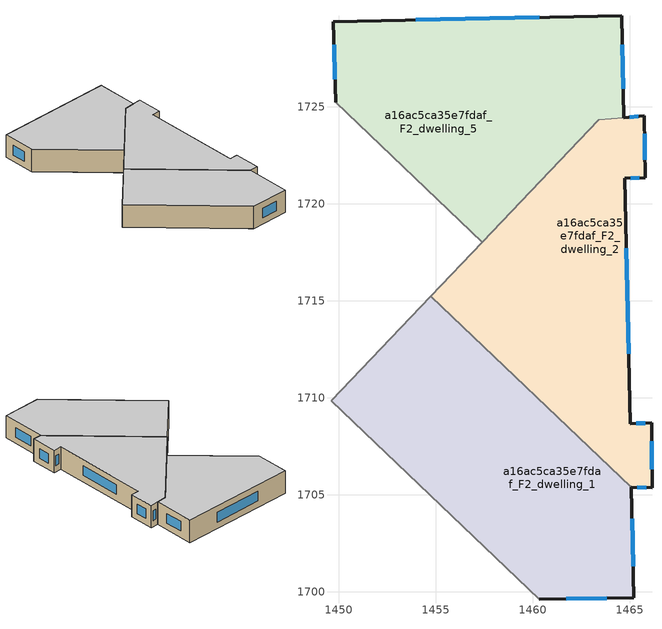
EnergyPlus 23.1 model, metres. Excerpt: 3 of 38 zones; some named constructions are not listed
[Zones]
a16ac5ca35e7fdaf_F2_dwelling_1
 floor to a16ac5ca35e7fdaf_F1_dwelling_6 (EU_floor_Construction): 1465.08,1705.38 1465.2,1699.7 1460.33,1699.62 1459.9,1700.03 1456.14,1711.55 1457.98,1712.16 z6
 floor to a16ac5ca35e7fdaf_F1_dwelling_3 (EU_floor_Construction): 1456.52,1710.39 1459.9,1700.03 1450.94,1708.57 z6
 floor to a16ac5ca35e7fdaf_F1_dwelling_4 (EU_floor_Construction): 1455.97,1714.08 1455.38,1713.88 1456.52,1710.39 1450.94,1708.57 1449.6,1709.84 1454.74,1715.24 z6
 floor to a16ac5ca35e7fdaf_F1_dwelling_5 (EU_floor_Construction): 1457.98,1712.16 1456.14,1711.56 1455.38,1713.88 1455.97,1714.08 z6
 wall outside (EU_wall_Construction): 1460.33,1699.62 1465.2,1699.7 1465.08,1705.38 z6:9
 wall to a16ac5ca35e7fdaf_F2_dwelling_2 (EU_wall_Construction): 1465.08,1705.38 1454.74,1715.25 z6:9
 wall to a16ac5ca35e7fdaf_F2_dwelling_0 (EU_wall_Construction): 1449.59,1709.85 1460.33,1699.62 z6:9
 wall to a16ac5ca35e7fdaf_F2_dwelling_4 (EU_wall_Construction): 1454.74,1715.25 1449.59,1709.85 z6:9
 window (EU_Window_Construction): 1465.17,1701.33 1465.12,1703.76 / 1461.72,1699.64 1463.81,1699.68 z6.86:8.14
 ceiling to a16ac5ca35e7fdaf_F3_dwelling_1 (EU_floor_Construction): 1465.2,1699.7 1465.08,1705.38 1454.74,1715.25 1449.59,1709.85 1460.33,1699.62 z9
a16ac5ca35e7fdaf_F2_dwelling_2
 floor to a16ac5ca35e7fdaf_F1_dwelling_5 (EU_floor_Construction): 1465.74,1724.54 1465.79,1721.36 1464.75,1721.32 1464.89,1714.41 1457.98,1712.16 1455.97,1714.08 1461.54,1715.89 1459.96,1720.73 1463.4,1724.33 z6
 floor to a16ac5ca35e7fdaf_F1_dwelling_6 (EU_floor_Construction): 1464.89,1714.41 1465.01,1708.67 1466.12,1708.72 1466.14,1705.38 1465.08,1705.38 1457.98,1712.16 z6
 floor to a16ac5ca35e7fdaf_F1_dwelling_4 (EU_floor_Construction): 1460.17,1720.08 1461.54,1715.89 1455.97,1714.08 1454.74,1715.24 1458.98,1719.7 z6
 floor to a16ac5ca35e7fdaf_F1_dwelling_2 (EU_floor_Construction): 1459.96,1720.73 1460.17,1720.08 1458.98,1719.7 z6
 wall outside (EU_wall_Construction): 1465.08,1705.38 1466.14,1705.38 1466.12,1708.72 1465.01,1708.67 1464.75,1721.32 1465.79,1721.36 1465.74,1724.54 1464.69,1724.44 z6:9
 wall to a16ac5ca35e7fdaf_F2_dwelling_5 (EU_wall_Construction): 1464.68,1724.44 1463.4,1724.33 1457.39,1718.03 z6:9
 wall to a16ac5ca35e7fdaf_F2_dwelling_4 (EU_wall_Construction): 1457.39,1718.03 1454.74,1715.25 z6:9
 window (EU_Window_Construction): 1466.13,1706.33 1466.13,1707.76 / 1465.39,1705.38 1465.84,1705.38 / 1465.44,1724.51 1464.99,1724.47 / 1465.78,1722.27 1465.76,1723.63 / 1465.05,1721.33 1465.49,1721.35 / 1464.94,1712.29 1464.82,1717.7 / 1465.8,1708.71 1465.33,1708.69 z6.86:8.14
 ceiling to a16ac5ca35e7fdaf_F3_dwelling_2 (EU_floor_Construction): 1466.14,1705.38 1466.12,1708.72 1465.01,1708.67 1464.75,1721.32 1465.79,1721.36 1465.74,1724.54 1463.4,1724.33 1454.74,1715.25 1465.08,1705.38 z9
a16ac5ca35e7fdaf_F2_dwelling_5
 floor to a16ac5ca35e7fdaf_F1_dwelling_2 (EU_floor_Construction): 1457.08,1729.55 1459.96,1720.73 1458.98,1719.7 1456.49,1718.88 1449.83,1725.23 1449.72,1729.4 z6
 floor to a16ac5ca35e7fdaf_F1_dwelling_5 (EU_floor_Construction): 1464.57,1729.71 1464.68,1724.44 1463.4,1724.33 1459.96,1720.73 1457.08,1729.55 z6
 floor to a16ac5ca35e7fdaf_F1_dwelling_4 (EU_floor_Construction): 1458.98,1719.7 1457.39,1718.03 1456.49,1718.88 z6
 wall outside (EU_wall_Construction): 1464.68,1724.44 1464.57,1729.71 1449.72,1729.4 1449.83,1725.23 z6:9
 wall to a16ac5ca35e7fdaf_F2_dwelling_4 (EU_wall_Construction): 1449.83,1725.23 1457.39,1718.03 z6:9
 window (EU_Window_Construction): 1464.65,1725.95 1464.6,1728.2 / 1449.75,1728.21 1449.8,1726.42 / 1460.33,1729.62 1453.97,1729.48 z6.86:8.14
 ceiling to a16ac5ca35e7fdaf_F3_dwelling_5 (EU_floor_Construction): 1464.68,1724.44 1464.57,1729.71 1449.72,1729.4 1449.83,1725.23 1457.39,1718.03 1463.4,1724.33 z9
[SCHEDULE:FILE] Column Number=1; Rows to Skip at Top=0; Number of Hours of Data=8760; Column Separator=Comma; Interpolate to Timestep=No; Minutes per Item=60; Adjust Schedule for Daylight Savings=Yes
Name | File
EU_Step8_GainSchedule_a16ac5ca35e7fdaf_F1_dwelling_0_f000 | ../../schedules/a16ac5ca35e7fdaf/a16ac5ca35e7fdaf_F1_dwelling_0_f000_gain.csv
EU_Step8_GainSchedule_a16ac5ca35e7fdaf_F1_dwelling_1_f000 | ../../schedules/a16ac5ca35e7fdaf/a16ac5ca35e7fdaf_F1_dwelling_1_f000_gain.csv
EU_Step8_GainSchedule_a16ac5ca35e7fdaf_F1_dwelling_2_f000 | ../../schedules/a16ac5ca35e7fdaf/a16ac5ca35e7fdaf_F1_dwelling_2_f000_gain.csv
EU_Step8_GainSchedule_a16ac5ca35e7fdaf_F1_dwelling_3_f000 | ../../schedules/a16ac5ca35e7fdaf/a16ac5ca35e7fdaf_F1_dwelling_3_f000_gain.csv
EU_Step8_GainSchedule_a16ac5ca35e7fdaf_F1_dwelling_4_f000 | ../../schedules/a16ac5ca35e7fdaf/a16ac5ca35e7fdaf_F1_dwelling_4_f000_gain.csv
EU_Step8_GainSchedule_a16ac5ca35e7fdaf_F1_dwelling_5_f000 | ../../schedules/a16ac5ca35e7fdaf/a16ac5ca35e7fdaf_F1_dwelling_5_f000_gain.csv
EU_Step8_GainSchedule_a16ac5ca35e7fdaf_F1_dwelling_6_f000 | ../../schedules/a16ac5ca35e7fdaf/a16ac5ca35e7fdaf_F1_dwelling_6_f000_gain.csv
EU_Step8_GainSchedule_a16ac5ca35e7fdaf_F2_dwelling_0_f000 | ../../schedules/a16ac5ca35e7fdaf/a16ac5ca35e7fdaf_F2_dwelling_0_f000_gain.csv
EU_Step8_GainSchedule_a16ac5ca35e7fdaf_F2_dwelling_1_f000 | ../../schedules/a16ac5ca35e7fdaf/a16ac5ca35e7fdaf_F2_dwelling_1_f000_gain.csv
EU_Step8_GainSchedule_a16ac5ca35e7fdaf_F2_dwelling_2_f000 | ../../schedules/a16ac5ca35e7fdaf/a16ac5ca35e7fdaf_F2_dwelling_2_f000_gain.csv
EU_Step8_GainSchedule_a16ac5ca35e7fdaf_F2_dwelling_3_f000 | ../../schedules/a16ac5ca35e7fdaf/a16ac5ca35e7fdaf_F2_dwelling_3_f000_gain.csv
EU_Step8_GainSchedule_a16ac5ca35e7fdaf_F2_dwelling_4_f000 | ../../schedules/a16ac5ca35e7fdaf/a16ac5ca35e7fdaf_F2_dwelling_4_f000_gain.csv
EU_Step8_GainSchedule_a16ac5ca35e7fdaf_F2_dwelling_5_f000 | ../../schedules/a16ac5ca35e7fdaf/a16ac5ca35e7fdaf_F2_dwelling_5_f000_gain.csv
EU_Step8_GainSchedule_a16ac5ca35e7fdaf_F3_dwelling_0_f000 | ../../schedules/a16ac5ca35e7fdaf/a16ac5ca35e7fdaf_F3_dwelling_0_f000_gain.csv
EU_Step8_GainSchedule_a16ac5ca35e7fdaf_F3_dwelling_1_f000 | ../../schedules/a16ac5ca35e7fdaf/a16ac5ca35e7fdaf_F3_dwelling_1_f000_gain.csv
EU_Step8_GainSchedule_a16ac5ca35e7fdaf_F3_dwelling_2_f000 | ../../schedules/a16ac5ca35e7fdaf/a16ac5ca35e7fdaf_F3_dwelling_2_f000_gain.csv
EU_Step8_GainSchedule_a16ac5ca35e7fdaf_F3_dwelling_3_f000 | ../../schedules/a16ac5ca35e7fdaf/a16ac5ca35e7fdaf_F3_dwelling_3_f000_gain.csv
EU_Step8_GainSchedule_a16ac5ca35e7fdaf_F3_dwelling_4_f000 | ../../schedules/a16ac5ca35e7fdaf/a16ac5ca35e7fdaf_F3_dwelling_4_f000_gain.csv
EU_Step8_GainSchedule_a16ac5ca35e7fdaf_F3_dwelling_5_f000 | ../../schedules/a16ac5ca35e7fdaf/a16ac5ca35e7fdaf_F3_dwelling_5_f000_gain.csv
